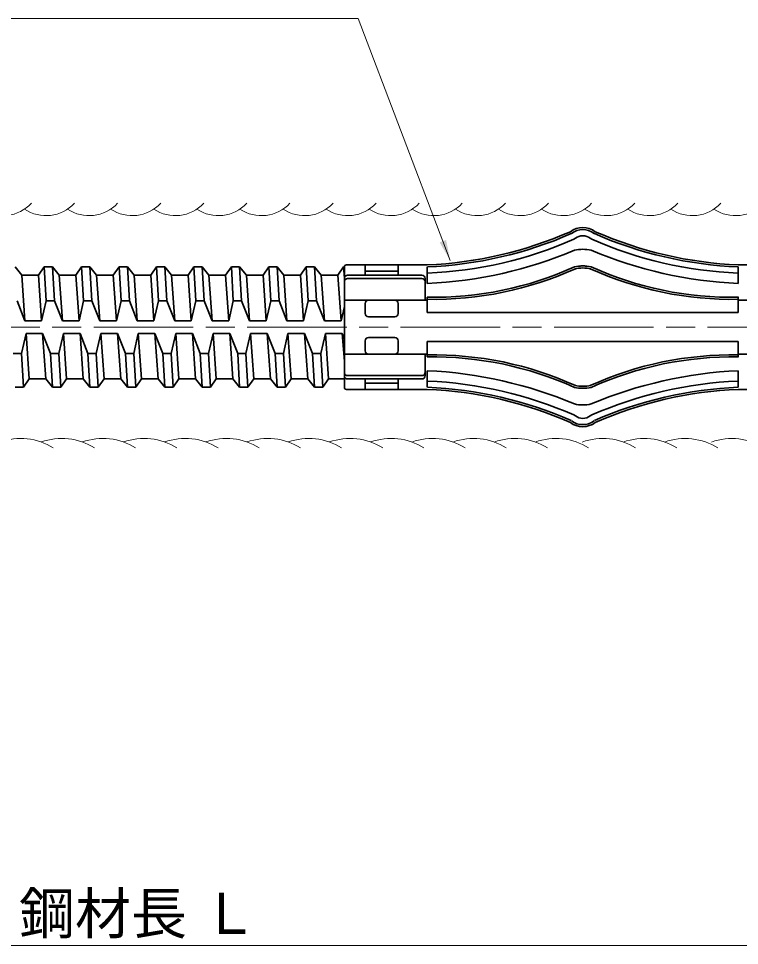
# Model space of a CAD drawing. Units: millimetres at full size, sheet at 1:2; details may follow other scales. Extents: x 2222 to 3904, y 1083 to 2271.
# Drawn here: x 3054.2 to 3228, y 1794.9 to 2018.3 of the extents above; entities that cross this region are included whole.
import ezdxf
from ezdxf.enums import TextEntityAlignment as Align

# ---------------------------------------------------------------- set-up
doc = ezdxf.new("R2010")
doc.units = ezdxf.units.MM
doc.header["$LTSCALE"] = 2
doc.linetypes.add('CHAIN', pattern=[18.5, 12, -1.5, 3.5, -1.5])
for name, color, linetype, lineweight in [('1 外形線', 7, 'Continuous', 35), ('2 細い実線', 3, 'Continuous', 20), ('4中心線', 1, 'CHAIN', 15), ('6寸法線', 4, 'Continuous', 13)]:
    doc.layers.add(name, color=color, linetype=linetype, lineweight=lineweight)
doc.styles.add('ＭＳ Ｐゴシック', font='')
doc.styles.get('ＭＳ Ｐゴシック').set_extended_font_data('MS PGothic')

# ---------------------------------------------------------------- blocks, each defined once
blk = doc.blocks.new('filled_arrow')
at = {"color": 0, "linetype": 'Continuous', "lineweight": -2}
blk.add_solid([(7.5, 1.25), (0, 0), (7.5, -1.25)], dxfattribs=at)

msp = doc.modelspace()

# ---------------------------------------------------------------- linework, layer by layer
at = {"layer": '1 外形線'}
for p, q in [((3187.525, 1966.569), (3187.426, 1966.511)), ((3193.024, 1966.511), (3192.925, 1966.569)), ((3188.425, 1965.369), (3188.029, 1965.138)), ((3192.421, 1965.138), (3192.025, 1965.369)), ((3053.34, 1958.467), (3054.956, 1956.468)), ((3060.364, 1958.466), (3058.97, 1956.467)), ((3062.364, 1958.467), (3060.364, 1958.466)), ((3060.839, 1950.303), (3060.364, 1958.466)), ((3062.839, 1950.303), (3062.364, 1958.467)), ((3062.364, 1958.467), (3063.98, 1956.467)), ((3069.387, 1958.466), (3067.994, 1956.467)), ((3071.388, 1958.467), (3069.387, 1958.466)), ((3069.862, 1950.303), (3069.387, 1958.466)), ((3071.863, 1950.303), (3071.387, 1958.466)), ((3071.388, 1958.467), (3073.004, 1956.467)), ((3078.412, 1958.466), (3077.018, 1956.467)), ((3078.887, 1950.303), (3078.412, 1958.466)), ((3080.411, 1958.466), (3078.412, 1958.466)), ((3080.411, 1958.466), (3082.028, 1956.467)), ((3080.887, 1950.302), (3080.411, 1958.465)), ((3087.435, 1958.465), (3086.042, 1956.467)), ((3089.435, 1958.465), (3087.435, 1958.465)), ((3087.91, 1950.302), (3087.435, 1958.465)), ((3089.91, 1950.302), (3089.435, 1958.465)), ((3089.435, 1958.465), (3091.052, 1956.467)), ((3096.459, 1958.465), (3095.066, 1956.467)), ((3098.459, 1958.466), (3096.459, 1958.465)), ((3096.934, 1950.302), (3096.459, 1958.465)), ((3098.934, 1950.302), (3098.459, 1958.466)), ((3098.459, 1958.466), (3100.076, 1956.466)), ((3105.483, 1958.465), (3104.089, 1956.466)), ((3107.483, 1958.466), (3105.483, 1958.465)), ((3105.958, 1950.302), (3105.483, 1958.465)), ((3107.958, 1950.302), (3107.483, 1958.466)), ((3107.483, 1958.466), (3109.1, 1956.466)), ((3114.507, 1958.465), (3113.113, 1956.466)), ((3114.982, 1950.302), (3114.507, 1958.465)), ((3116.507, 1958.465), (3114.507, 1958.465)), ((3116.982, 1950.301), (3116.507, 1958.465)), ((3116.507, 1958.465), (3118.124, 1956.466)), ((3123.531, 1958.465), (3122.137, 1956.466)), ((3124.006, 1950.301), (3123.531, 1958.465)), ((3125.531, 1958.464), (3123.531, 1958.465)), ((3126.006, 1950.301), (3125.531, 1958.464)), ((3125.531, 1958.464), (3127.147, 1956.466)), ((3132.554, 1958.464), (3131.161, 1956.466)), ((3132.725, 1955.751), (3132.554, 1958.464)), ((3132.896, 1958.464), (3132.554, 1958.464)), ((3132.725, 1958.469), (3132.725, 1929.469)), ((3152.725, 1958.969), (3133.225, 1958.969)), ((3137.725, 1958.969), (3137.725, 1956.469)), ((3145.725, 1957.469), (3137.725, 1957.469)), ((3145.725, 1958.969), (3145.725, 1956.469)), ((3152.725, 1958.469), (3152.725, 1954.477)), ((3152.725, 1958.469), (3152.725, 1955.669)), ((3227.725, 1958.969), (3247.225, 1958.969)), ((3227.725, 1958.469), (3227.725, 1954.477)), ((3058.97, 1956.467), (3054.956, 1956.468)), ((3055.721, 1945.453), (3054.956, 1956.468)), ((3059.734, 1945.453), (3058.97, 1956.467)), ((3067.994, 1956.467), (3063.98, 1956.467)), ((3064.745, 1945.453), (3063.98, 1956.467)), ((3068.758, 1945.453), (3067.994, 1956.467)), ((3077.018, 1956.467), (3073.004, 1956.467)), ((3073.769, 1945.453), (3073.004, 1956.467)), ((3077.782, 1945.452), (3077.018, 1956.467)), ((3086.042, 1956.467), (3082.028, 1956.467)), ((3082.792, 1945.452), (3082.028, 1956.467)), ((3086.806, 1945.452), (3086.042, 1956.467)), ((3095.066, 1956.467), (3091.052, 1956.467)), ((3091.816, 1945.452), (3091.052, 1956.467)), ((3095.83, 1945.452), (3095.066, 1956.467)), ((3104.089, 1956.466), (3100.076, 1956.466)), ((3100.84, 1945.452), (3100.076, 1956.466)), ((3104.854, 1945.452), (3104.089, 1956.466)), ((3113.113, 1956.466), (3109.1, 1956.466)), ((3109.864, 1945.452), (3109.1, 1956.466)), ((3113.878, 1945.452), (3113.113, 1956.466)), ((3122.137, 1956.466), (3118.124, 1956.466)), ((3118.888, 1945.452), (3118.124, 1956.466)), ((3122.901, 1945.452), (3122.137, 1956.466)), ((3131.161, 1956.466), (3127.147, 1956.466)), ((3127.912, 1945.451), (3127.147, 1956.466)), ((3131.925, 1945.451), (3131.161, 1956.466)), ((3151.374, 1956.469), (3133.525, 1956.469)), ((3151.293, 1955.669), (3133.525, 1955.669)), ((3152.187, 1955.669), (3152.187, 1950.469)), ((3152.809, 1956.971), (3152.725, 1956.967)), ((3152.725, 1955.669), (3152.725, 1954.477)), ((3152.725, 1950.469), (3132.725, 1950.469)), ((3144.925, 1950.469), (3138.525, 1950.469)), ((3152.725, 1951.169), (3152.725, 1950.469)), ((3152.725, 1950.469), (3152.725, 1947.469)), ((3227.725, 1951.169), (3227.725, 1950.469)), ((3227.725, 1950.469), (3247.725, 1950.469)), ((3227.725, 1950.469), (3227.725, 1947.469)), ((3053.815, 1950.303), (3055.721, 1945.453)), ((3060.839, 1950.303), (3059.734, 1945.453)), ((3060.839, 1950.303), (3062.839, 1950.303)), ((3062.839, 1950.303), (3064.745, 1945.453)), ((3069.862, 1950.303), (3068.758, 1945.453)), ((3069.862, 1950.303), (3071.863, 1950.303)), ((3071.863, 1950.303), (3073.769, 1945.453)), ((3078.887, 1950.303), (3077.782, 1945.452)), ((3078.887, 1950.303), (3080.887, 1950.302)), ((3080.887, 1950.302), (3082.792, 1945.452)), ((3087.91, 1950.302), (3086.806, 1945.452)), ((3087.91, 1950.302), (3089.91, 1950.302)), ((3089.91, 1950.302), (3091.816, 1945.452)), ((3096.934, 1950.302), (3095.83, 1945.452)), ((3096.934, 1950.302), (3098.934, 1950.302)), ((3098.934, 1950.302), (3100.84, 1945.452)), ((3105.958, 1950.302), (3104.854, 1945.452)), ((3105.958, 1950.302), (3107.958, 1950.302)), ((3107.958, 1950.302), (3109.864, 1945.452)), ((3114.982, 1950.302), (3113.878, 1945.452)), ((3114.982, 1950.302), (3116.982, 1950.301)), ((3116.982, 1950.301), (3118.888, 1945.452)), ((3124.006, 1950.301), (3122.901, 1945.452)), ((3124.006, 1950.301), (3126.006, 1950.301)), ((3126.006, 1950.301), (3127.912, 1945.451)), ((3132.725, 1948.964), (3131.925, 1945.451)), ((3137.725, 1949.669), (3137.725, 1947.269)), ((3145.725, 1949.669), (3145.725, 1947.269)), ((3144.925, 1946.469), (3138.525, 1946.469)), ((3152.725, 1947.469), (3227.725, 1947.469)), ((3059.734, 1945.453), (3055.721, 1945.453)), ((3068.758, 1945.453), (3064.745, 1945.453)), ((3077.782, 1945.452), (3073.769, 1945.453)), ((3086.806, 1945.452), (3082.792, 1945.452)), ((3095.83, 1945.452), (3091.816, 1945.452)), ((3104.854, 1945.452), (3100.84, 1945.452)), ((3113.878, 1945.452), (3109.864, 1945.452)), ((3122.901, 1945.452), (3118.888, 1945.452)), ((3131.925, 1945.451), (3127.912, 1945.451)), ((3054.864, 1937.604), (3055.969, 1942.454)), ((3056.733, 1931.467), (3055.969, 1942.454)), ((3059.982, 1942.454), (3055.969, 1942.454)), ((3061.888, 1937.603), (3059.982, 1942.454)), ((3060.746, 1931.467), (3059.982, 1942.454)), ((3063.888, 1937.604), (3064.992, 1942.453)), ((3069.006, 1942.453), (3064.992, 1942.453)), ((3065.757, 1931.467), (3064.992, 1942.453)), ((3070.912, 1937.604), (3069.006, 1942.453)), ((3069.77, 1931.467), (3069.006, 1942.453)), ((3072.912, 1937.603), (3074.016, 1942.453)), ((3074.78, 1931.467), (3074.016, 1942.453)), ((3078.03, 1942.453), (3074.016, 1942.453)), ((3078.794, 1931.466), (3078.03, 1942.453)), ((3079.936, 1937.602), (3078.03, 1942.453)), ((3081.936, 1937.603), (3083.04, 1942.453)), ((3083.804, 1931.466), (3083.04, 1942.453)), ((3087.054, 1942.453), (3083.04, 1942.453)), ((3087.818, 1931.466), (3087.054, 1942.453)), ((3088.959, 1937.602), (3087.054, 1942.453)), ((3090.96, 1937.603), (3092.064, 1942.453)), ((3092.828, 1931.466), (3092.064, 1942.453)), ((3096.078, 1942.453), (3092.064, 1942.453)), ((3096.842, 1931.466), (3096.078, 1942.453)), ((3097.983, 1937.602), (3096.078, 1942.453)), ((3099.983, 1937.603), (3101.088, 1942.452)), ((3101.852, 1931.466), (3101.088, 1942.452)), ((3105.101, 1942.452), (3101.088, 1942.452)), ((3105.866, 1931.466), (3105.101, 1942.452)), ((3107.007, 1937.602), (3105.101, 1942.452)), ((3109.007, 1937.602), (3110.112, 1942.452)), ((3110.876, 1931.466), (3110.112, 1942.452)), ((3114.125, 1942.452), (3110.112, 1942.452)), ((3114.89, 1931.465), (3114.125, 1942.452)), ((3116.031, 1937.601), (3114.125, 1942.451)), ((3118.031, 1937.602), (3119.136, 1942.452)), ((3119.9, 1931.465), (3119.136, 1942.452)), ((3123.149, 1942.452), (3119.136, 1942.452)), ((3123.913, 1931.466), (3123.149, 1942.452)), ((3125.055, 1937.601), (3123.149, 1942.452)), ((3127.055, 1937.602), (3128.159, 1942.452)), ((3128.924, 1931.465), (3128.159, 1942.452)), ((3132.173, 1942.452), (3128.159, 1942.452)), ((3132.726, 1941.046), (3132.173, 1942.452)), ((3132.726, 1935.762), (3132.173, 1942.452)), ((3137.725, 1938.269), (3137.725, 1940.669)), ((3144.925, 1941.469), (3138.525, 1941.469)), ((3145.725, 1938.269), (3145.725, 1940.669)), ((3152.725, 1940.469), (3227.725, 1940.469)), ((3152.725, 1940.469), (3152.725, 1936.769)), ((3227.725, 1940.469), (3227.725, 1936.769)), ((3052.864, 1937.603), (3054.864, 1937.604)), ((3055.339, 1929.468), (3054.864, 1937.604)), ((3061.888, 1937.603), (3063.888, 1937.604)), ((3062.363, 1929.468), (3061.888, 1937.604)), ((3064.363, 1929.469), (3063.888, 1937.604)), ((3070.912, 1937.604), (3072.912, 1937.603)), ((3071.387, 1929.468), (3070.912, 1937.604)), ((3073.387, 1929.467), (3072.912, 1937.603)), ((3080.411, 1929.467), (3079.936, 1937.603)), ((3079.936, 1937.602), (3081.936, 1937.603)), ((3082.411, 1929.467), (3081.936, 1937.603)), ((3088.959, 1937.602), (3090.96, 1937.603)), ((3089.435, 1929.467), (3088.959, 1937.602)), ((3091.435, 1929.468), (3090.96, 1937.603)), ((3097.983, 1937.602), (3099.983, 1937.603)), ((3098.458, 1929.467), (3097.983, 1937.602)), ((3100.458, 1929.467), (3099.983, 1937.603)), ((3107.482, 1929.467), (3107.007, 1937.602)), ((3107.007, 1937.602), (3109.007, 1937.602)), ((3109.482, 1929.467), (3109.007, 1937.602)), ((3116.031, 1937.601), (3118.031, 1937.602)), ((3116.506, 1929.467), (3116.031, 1937.601)), ((3118.506, 1929.466), (3118.031, 1937.602)), ((3125.055, 1937.601), (3127.055, 1937.602)), ((3125.53, 1929.466), (3125.055, 1937.601)), ((3127.53, 1929.466), (3127.055, 1937.602)), ((3152.725, 1937.469), (3132.725, 1937.469)), ((3144.925, 1937.469), (3138.525, 1937.469)), ((3152.187, 1932.269), (3152.187, 1937.469)), ((3227.725, 1937.469), (3247.725, 1937.469)), ((3152.725, 1933.461), (3152.725, 1929.469)), ((3227.725, 1933.461), (3227.725, 1929.469)), ((3055.339, 1929.468), (3056.733, 1931.467)), ((3060.746, 1931.467), (3056.733, 1931.467)), ((3062.363, 1929.468), (3060.746, 1931.467)), ((3064.363, 1929.469), (3065.757, 1931.467)), ((3069.77, 1931.467), (3065.757, 1931.467)), ((3071.387, 1929.468), (3069.77, 1931.467)), ((3073.387, 1929.467), (3074.78, 1931.467)), ((3078.794, 1931.466), (3074.78, 1931.467)), ((3080.411, 1929.467), (3078.794, 1931.466)), ((3082.411, 1929.467), (3083.804, 1931.466)), ((3087.818, 1931.466), (3083.804, 1931.466)), ((3089.435, 1929.467), (3087.818, 1931.466)), ((3091.435, 1929.468), (3092.828, 1931.466)), ((3096.842, 1931.466), (3092.828, 1931.466)), ((3098.458, 1929.467), (3096.842, 1931.466)), ((3100.458, 1929.467), (3101.852, 1931.466)), ((3105.866, 1931.466), (3101.852, 1931.466)), ((3107.482, 1929.467), (3105.866, 1931.466)), ((3109.482, 1929.467), (3110.876, 1931.466)), ((3114.89, 1931.465), (3110.876, 1931.466)), ((3116.506, 1929.467), (3114.89, 1931.465)), ((3118.506, 1929.466), (3119.9, 1931.465)), ((3123.913, 1931.466), (3119.9, 1931.465)), ((3125.53, 1929.466), (3123.913, 1931.466)), ((3127.53, 1929.466), (3128.924, 1931.465)), ((3132.726, 1931.465), (3128.924, 1931.465)), ((3151.342, 1932.269), (3133.525, 1932.269)), ((3151.472, 1931.469), (3133.525, 1931.469)), ((3137.725, 1931.469), (3137.725, 1928.969)), ((3145.725, 1930.469), (3137.725, 1930.469)), ((3145.725, 1931.469), (3145.725, 1928.969)), ((3055.339, 1929.468), (3053.339, 1929.468)), ((3064.363, 1929.469), (3062.363, 1929.468)), ((3073.387, 1929.467), (3071.387, 1929.468)), ((3082.411, 1929.467), (3080.411, 1929.467)), ((3091.435, 1929.468), (3089.435, 1929.467)), ((3100.458, 1929.467), (3098.458, 1929.467)), ((3109.482, 1929.467), (3107.482, 1929.467)), ((3118.506, 1929.466), (3116.506, 1929.467)), ((3127.53, 1929.466), (3125.53, 1929.466)), ((3152.725, 1928.969), (3133.225, 1928.969)), ((3227.725, 1928.969), (3247.225, 1928.969)), ((3188.425, 1922.569), (3188.029, 1922.8)), ((3192.421, 1922.8), (3192.025, 1922.569))]:
    msp.add_line(p, q, dxfattribs=at)
for centre, radius, start, end in [((3148.682, 2054.796), 95.912, 272.416, 293.6945), ((3148.682, 2054.796), 96.412, 272.416, 293.6945), ((3190.225, 1962.969), 5, 53.1301, 126.8699), ((3190.225, 1962.969), 5, 53.1301, 126.8699), ((3190.225, 1962.969), 4.5, 53.1301, 126.8699), ((3190.225, 1962.969), 4.5, 53.1301, 126.8699), ((3231.768, 2054.796), 96.412, 246.3055, 267.584), ((3231.768, 2054.796), 95.912, 246.3055, 267.584), ((3148.682, 2054.796), 97.912, 272.416, 293.6945), ((3190.225, 1962.969), 3, 53.1301, 126.8699), ((3190.225, 1962.969), 3, 53.1301, 126.8699), ((3231.768, 2054.796), 97.912, 246.3055, 267.584), ((3147.965, 2058.187), 103.82, 272.62782, 292.81684), ((3190.225, 1953.969), 8.754, 76.79325, 103.20675), ((3232.485, 2058.187), 103.82, 247.18316, 267.37218), ((3133.225, 1958.469), 0.5, 90, 180), ((3154.228, 2033.469), 82.813, 268.95342, 294.39429), ((3154.228, 2033.469), 82.313, 268.95342, 294.39429), ((3190.273, 1949.047), 9.676, 78.35898, 102.2162), ((3190.273, 1949.047), 9.176, 78.35898, 102.2162), ((3190.225, 1953.969), 4.754, 76.79325, 103.20675), ((3226.222, 2033.469), 82.813, 245.60571, 271.04658), ((3226.222, 2033.469), 82.313, 245.60571, 271.04658), ((3133.525, 1955.669), 0.8, 90, 180), ((3133.525, 1954.869), 0.8, 90, 180), ((3151.387, 1955.669), 0.8, 0, 90), ((3151.387, 1954.869), 0.8, 0, 90), ((3138.525, 1949.669), 0.8, 90, 180), ((3144.925, 1949.669), 0.8, 0, 90), ((3138.525, 1947.269), 0.8, 180, 270), ((3144.925, 1947.269), 0.8, 270, 0), ((3138.525, 1940.669), 0.8, 90, 180), ((3144.925, 1940.669), 0.8, 0, 90), ((3138.525, 1938.269), 0.8, 180, 270), ((3144.925, 1938.269), 0.8, 270, 0), ((3154.228, 1854.469), 82.813, 65.60571, 91.04658), ((3226.222, 1854.469), 82.813, 88.95342, 114.39429), ((3154.228, 1854.469), 82.313, 65.60571, 91.04658), ((3226.222, 1854.469), 82.313, 88.95342, 114.39429), ((3133.525, 1933.069), 0.8, 180, 270), ((3151.387, 1933.069), 0.8, 270, 0), ((3147.965, 1829.751), 103.82, 67.18316, 87.37218), ((3232.485, 1829.751), 103.82, 92.62782, 112.81684), ((3133.525, 1932.269), 0.8, 180, 270), ((3151.387, 1932.269), 0.8, 270, 0), ((3148.682, 1833.142), 97.912, 66.3055, 87.584), ((3231.768, 1833.142), 97.912, 92.416, 113.6945), ((3133.225, 1929.469), 0.5, 180, 270), ((3148.682, 1833.142), 95.912, 66.3055, 87.584), ((3148.682, 1833.142), 96.412, 66.3055, 87.584), ((3190.273, 1938.891), 9.676, 257.7838, 281.64102), ((3190.273, 1938.891), 9.176, 257.7838, 281.64102), ((3231.768, 1833.142), 96.412, 92.416, 113.6945), ((3231.768, 1833.142), 95.912, 92.416, 113.6945), ((3190.225, 1933.969), 8.754, 256.79325, 283.20675), ((3190.225, 1924.969), 3, 233.1301, 306.8699), ((3190.225, 1924.969), 5, 233.1301, 306.8699), ((3190.225, 1924.969), 4.5, 233.1301, 306.8699)]:
    msp.add_arc(centre, radius, start, end, dxfattribs=at)
at = {"layer": '2 細い実線'}
for centre, radius, start, end in [((3050.403, 1980.2), 9.363, 236.29836, 317.16495), ((3060.793, 1980.199), 9.363, 236.29836, 317.16495), ((3071.183, 1980.2), 9.363, 236.29836, 317.16495), ((3081.573, 1980.199), 9.363, 236.29836, 317.16495), ((3091.963, 1980.199), 9.363, 236.29836, 317.16495), ((3102.353, 1980.198), 9.363, 236.29836, 317.16495), ((3112.743, 1980.198), 9.363, 236.29836, 317.16495), ((3123.133, 1980.198), 9.363, 236.29836, 317.16495), ((3133.523, 1980.197), 9.363, 236.29836, 317.16495), ((3143.913, 1980.196), 9.363, 236.29836, 317.16495), ((3154.303, 1980.196), 9.363, 236.29836, 317.16495), ((3164.693, 1980.195), 9.363, 236.29836, 317.16495), ((3175.083, 1980.195), 9.363, 236.29836, 317.16495), ((3185.473, 1980.195), 9.363, 236.29836, 317.16495), ((3195.863, 1980.194), 9.363, 236.29836, 317.16495), ((3206.253, 1980.194), 9.363, 236.29836, 317.16495), ((3216.643, 1980.193), 9.363, 236.29836, 317.16495), ((3227.033, 1980.193), 9.363, 236.29836, 317.16495), ((3054.625, 1902.181), 14.948, 58.00506, 109.39786), ((3064.555, 1902.18), 14.948, 58.00506, 109.39786), ((3074.485, 1902.18), 14.948, 58.00506, 109.39786), ((3084.415, 1902.18), 14.948, 58.00506, 109.39786), ((3094.345, 1902.18), 14.948, 58.00506, 109.39786), ((3104.275, 1902.18), 14.948, 58.00506, 109.39786), ((3114.205, 1902.179), 14.948, 58.00506, 109.39786), ((3124.135, 1902.179), 14.948, 58.00506, 109.39786), ((3134.065, 1902.179), 14.948, 58.00506, 109.39786), ((3143.995, 1902.179), 14.948, 58.00506, 109.39786), ((3153.925, 1902.178), 14.948, 58.00506, 109.39786), ((3163.855, 1902.178), 14.948, 58.00506, 109.39786), ((3173.785, 1902.178), 14.948, 58.00506, 109.39786), ((3183.715, 1902.177), 14.948, 58.00506, 109.39786), ((3195.025, 1902.177), 14.948, 58.00506, 109.39786), ((3204.955, 1902.177), 14.948, 58.00506, 109.39786), ((3214.885, 1902.176), 14.948, 58.00506, 109.39786), ((3226.195, 1902.176), 14.948, 58.00506, 109.39786)]:
    msp.add_arc(centre, radius, start, end, dxfattribs=at)
at = {"layer": '4中心線'}
msp.add_line((3688.298, 1943.969), (2429.493, 1943.969), dxfattribs=at)
at = {"layer": '6寸法線'}
msp.add_line((2487.829, 1794.927), (3605.627, 1794.927), dxfattribs=at)
msp.add_lwpolyline([(3158.26, 1960.007), (3156.483, 1964.68), (3136.074, 2018.346), (2987.529, 2018.346)], dxfattribs=at)

# ---------------------------------------------------------------- block references
at = {"layer": '6寸法線', "xscale": 0.667, "yscale": 0.667, "rotation": 110.8}
msp.add_blockref('filled_arrow', (3158.26, 1960.007), dxfattribs=at)

# ---------------------------------------------------------------- texts
at = {"layer": '6寸法線', "style": 'ＭＳ Ｐゴシック'}
msp.add_text('鋼材長 Ｌ', height=9.897, dxfattribs=at).set_placement((3083.084, 1802.66), align=Align.MIDDLE_CENTER)

doc.saveas('drawing.dxf')
